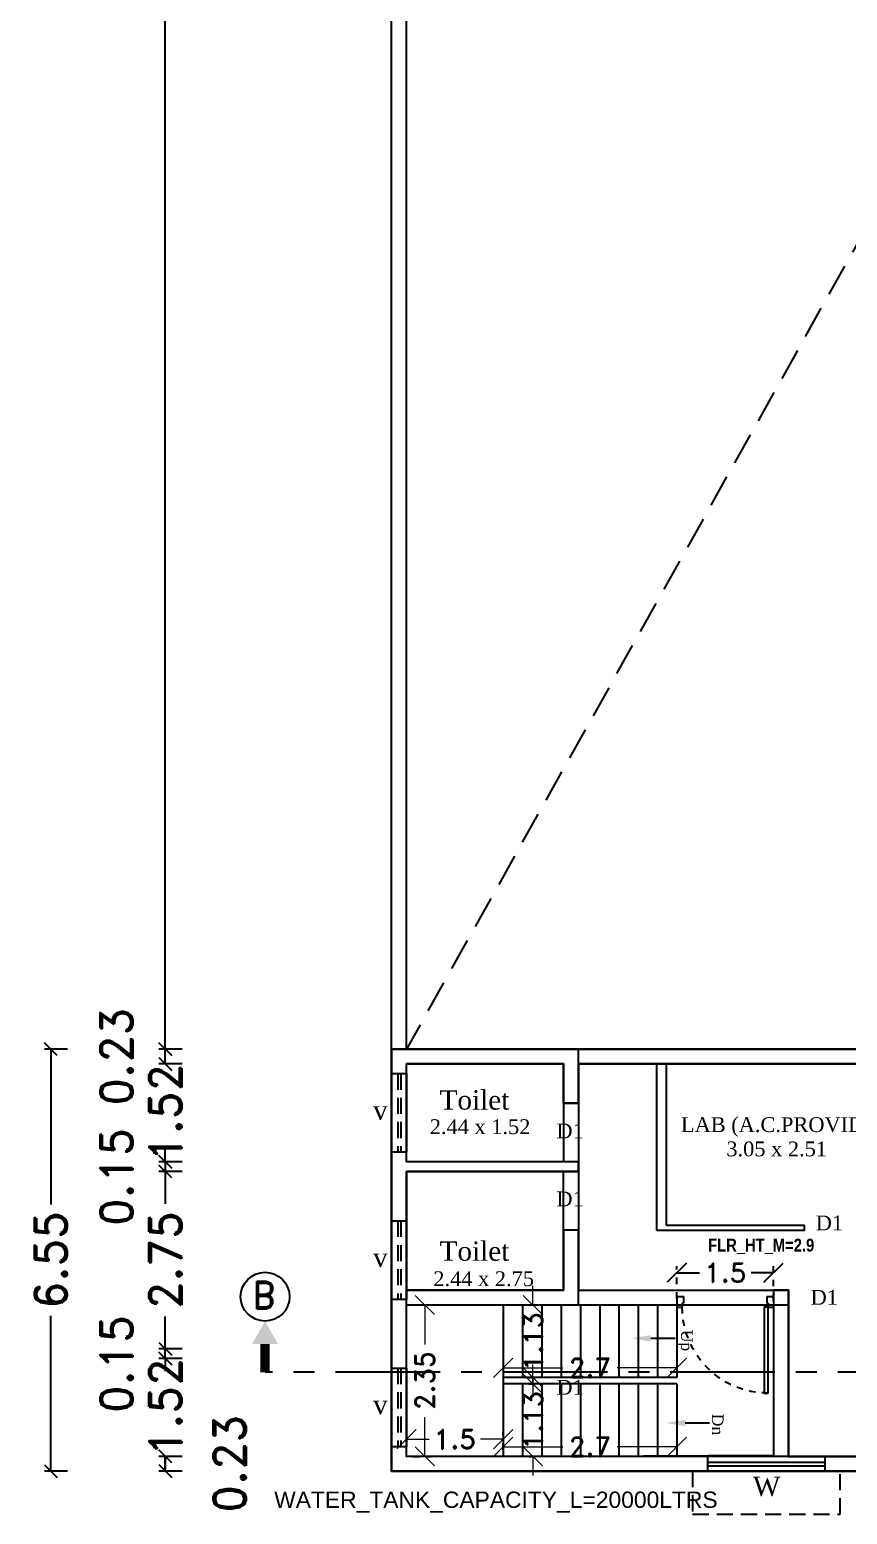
# Model space of a CAD drawing. Header units: metres. Extents: x 0 to 2856, y 0 to 1718.
# Drawn here: x 2766.53 to 2779.22, y 1604.21 to 1627.26 of the extents above; entities that cross this region are included whole.
import ezdxf

# ---------------------------------------------------------------- set-up
doc = ezdxf.new("R2010")
doc.units = ezdxf.units.M
doc.header["$MEASUREMENT"] = 0
for name, pattern in [('ANIRUDHAN - RESI- EXE -GRD FLR PLAN-06.09.2012 (r1)$0$HIDDEN', [0.375, 0.25, -0.125]), ('CENTER', [2, 1.25, -0.25, 0.25, -0.25]), ('DOT2', [0.125, 0, -0.125]), ('HIDDEN', [0.375, 0.25, -0.125])]:
    doc.linetypes.add(name, pattern=pattern)
for name, color, linetype in [('ANIRUDHAN - RESI- EXE -GRD FLR PLAN-06.09.2012 (r1)$0$DOOR', 8, 'Continuous'), ('BLK_1_FLR_2_BLT_UP_AREA', 45, 'Continuous'), ('BLK_1_FLR_2_CARPET_AREA', 10, 'Continuous'), ('BLK_1_FLR_2_EXIT_WIDTH_DOOR', 2, 'Continuous'), ('BLK_1_FLR_2_FIRESTAIR_1', 1, 'Continuous'), ('BLK_1_FLR_2_REGULAR_ROOM_1', 4, 'Continuous'), ('BLK_1_FLR_2_ROOF_AREA', 54, 'Continuous'), ('BLK_1_FLR_2_WATER_CLOSET', 223, 'Continuous'), ('BLK_1_LVL_2_BLDG_FOOT_PRINT', 1, 'Continuous'), ('cen', 1, 'Continuous'), ('dim', 12, 'Continuous'), ('DOOR', 8, 'Continuous'), ('hid', 174, 'HIDDEN'), ('text', 7, 'Continuous'), ('WATER_TANK_CALCULATION', 150, 'Continuous')]:
    doc.layers.add(name, color=color, linetype=linetype)
for name, color, linetype, lineweight in [('BLK_1_FLR_1_FIRESTAIR_1_FLIGHT_1', 7, 'Continuous', 0), ('BLK_1_FLR_2_FIRESTAIR_1_FLIGHT_1', 7, 'Continuous', 0), ('BLK_1_FLR_2_FIRESTAIR_1_FLIGHT_2', 7, 'Continuous', 0), ('BLK_1_FLR_2_FIRESTAIR_1_LANDING_1', 7, 'Continuous', 0)]:
    doc.layers.add(name, color=color, linetype=linetype, lineweight=lineweight)
doc.styles.add('a', font='ARIALNB.TTF')
doc.styles.add('ED', font='swiss.ttf')
doc.styles.add('rd', font='romand.shx')
doc.styles.add('Tahoma', font='times.ttf', dxfattribs={"height": 0.3})
doc.dimstyles.get("Standard").update_dxf_attribs({"dimtxt": 3, "dimasz": 3, "dimexe": 1, "dimexo": 1, "dimgap": 0.09, "dimtad": 0, "dimdec": 4, "dimzin": 2, "dimdsep": 46, "dimlunit": 4, "dimtxsty": 'rd', "dimblk": 'OBLIQUE', "dimcen": 0.09, "dimclrd": 12, "dimclre": 12, "dimclrt": 5, "dimadec": 0, "dimazin": 0, "dimtfac": 1, "dimtdec": 4, "dimtix": 1, "dimtmove": 2, "dimatfit": 3, "dimfxl": 0, "dimtolj": 1, "dimtzin": 0, "dimarcsym": 0})

# ---------------------------------------------------------------- blocks, each defined once
blk = doc.blocks.new('_Oblique')
at = {"color": 0, "linetype": 'ByBlock', "lineweight": -2}
blk.add_line((-0.5, -0.5), (0.5, 0.5), dxfattribs=at)
blk = doc.blocks.new('*D81')
at = {"layer": 'Defpoints', "color": 0}
for p in [(2768.631, 1611.43), (2768.991, 1611.43), (2768.991, 1611.201)]:
    blk.add_point(p, dxfattribs=at)
at = {"layer": 'dim', "color": 12, "lineweight": -2}
for p, q in [((2768.891, 1611.43), (2768.531, 1611.43)), ((2768.631, 1611.201), (2768.631, 1611.43)), ((2768.891, 1611.201), (2768.531, 1611.201))]:
    blk.add_line(p, q, dxfattribs=at)
at = {"layer": 'dim', "color": 12, "lineweight": -2, "xscale": 0.2, "yscale": 0.2, "zscale": 0.2}
for p, rotation in [((2768.631, 1611.43), 90), ((2768.631, 1611.201), 270)]:
    blk.add_blockref('_Oblique', p, dxfattribs=dict(at, rotation=rotation))
at = {"layer": 'dim', "color": 7, "insert": (2767.873, 1611.315), "char_height": 0.5, "attachment_point": 5, "rotation": 90, "style": 'rd'}
blk.add_mtext('\\A1;0.23', dxfattribs=at)
blk = doc.blocks.new('*D82')
at = {"layer": 'Defpoints', "color": 0}
for p in [(2768.991, 1611.201), (2768.631, 1609.681), (2768.991, 1609.681)]:
    blk.add_point(p, dxfattribs=at)
at = {"layer": 'dim', "color": 12, "lineweight": -2}
for p, q in [((2768.631, 1611.201), (2768.631, 1611.401)), ((2768.891, 1611.201), (2768.531, 1611.201)), ((2768.891, 1609.681), (2768.531, 1609.681)), ((2768.631, 1609.681), (2768.631, 1609.481))]:
    blk.add_line(p, q, dxfattribs=at)
at = {"layer": 'dim', "color": 12, "lineweight": -2, "xscale": 0.2, "yscale": 0.2, "zscale": 0.2}
for p, rotation in [((2768.631, 1611.201), 270), ((2768.631, 1609.681), 90)]:
    blk.add_blockref('_Oblique', p, dxfattribs=dict(at, rotation=rotation))
at = {"layer": 'dim', "color": 7, "insert": (2768.631, 1610.441), "char_height": 0.5, "attachment_point": 5, "rotation": 90, "style": 'rd'}
blk.add_mtext('\\A1;1.52', dxfattribs=at)
blk = doc.blocks.new('*D83')
at = {"layer": 'Defpoints', "color": 0}
for p in [(2768.631, 1605.108), (2768.991, 1605.108), (2768.991, 1604.879)]:
    blk.add_point(p, dxfattribs=at)
at = {"layer": 'dim', "color": 12, "lineweight": -2}
for p, q in [((2768.891, 1605.108), (2768.531, 1605.108)), ((2768.631, 1604.879), (2768.631, 1605.108)), ((2768.891, 1604.879), (2768.531, 1604.879))]:
    blk.add_line(p, q, dxfattribs=at)
at = {"layer": 'dim', "color": 12, "lineweight": -2, "xscale": 0.2, "yscale": 0.2, "zscale": 0.2}
for p, rotation in [((2768.631, 1605.108), 90), ((2768.631, 1604.879), 270)]:
    blk.add_blockref('_Oblique', p, dxfattribs=dict(at, rotation=rotation))
at = {"layer": 'dim', "color": 7, "insert": (2769.63, 1604.993), "char_height": 0.5, "attachment_point": 5, "rotation": 90, "style": 'rd'}
blk.add_mtext('\\A1;0.23', dxfattribs=at)
blk = doc.blocks.new('*D84')
at = {"layer": 'Defpoints', "color": 0}
for p in [(2768.631, 1609.681), (2768.991, 1609.681), (2768.991, 1609.531)]:
    blk.add_point(p, dxfattribs=at)
at = {"layer": 'dim', "color": 12, "lineweight": -2}
for p, q in [((2768.631, 1609.681), (2768.631, 1609.881)), ((2768.891, 1609.681), (2768.531, 1609.681)), ((2768.891, 1609.531), (2768.531, 1609.531)), ((2768.631, 1609.531), (2768.631, 1609.331))]:
    blk.add_line(p, q, dxfattribs=at)
at = {"layer": 'dim', "color": 12, "lineweight": -2, "xscale": 0.2, "yscale": 0.2, "zscale": 0.2}
for p, rotation in [((2768.631, 1609.681), 270), ((2768.631, 1609.531), 90)]:
    blk.add_blockref('_Oblique', p, dxfattribs=dict(at, rotation=rotation))
at = {"layer": 'dim', "color": 7, "insert": (2767.873, 1609.445), "char_height": 0.5, "attachment_point": 5, "rotation": 90, "style": 'rd'}
blk.add_mtext('\\A1;0.15', dxfattribs=at)
blk = doc.blocks.new('*D85')
at = {"layer": 'Defpoints', "color": 0}
for p in [(2768.991, 1609.531), (2768.631, 1606.778), (2768.991, 1606.778)]:
    blk.add_point(p, dxfattribs=at)
at = {"layer": 'dim', "color": 12, "lineweight": -2}
for p, q in [((2768.891, 1609.531), (2768.531, 1609.531)), ((2768.631, 1609.531), (2768.631, 1609.028)), ((2768.631, 1606.778), (2768.631, 1607.281)), ((2768.891, 1606.778), (2768.531, 1606.778))]:
    blk.add_line(p, q, dxfattribs=at)
at = {"layer": 'dim', "color": 12, "lineweight": -2, "xscale": 0.2, "yscale": 0.2, "zscale": 0.2}
for p, rotation in [((2768.631, 1609.531), 90), ((2768.631, 1606.778), 270)]:
    blk.add_blockref('_Oblique', p, dxfattribs=dict(at, rotation=rotation))
at = {"layer": 'dim', "color": 7, "insert": (2768.631, 1608.154), "char_height": 0.5, "attachment_point": 5, "rotation": 90, "style": 'rd'}
blk.add_mtext('\\A1;2.75', dxfattribs=at)
blk = doc.blocks.new('*D86')
at = {"layer": 'Defpoints', "color": 0}
for p in [(2768.991, 1606.628), (2768.631, 1605.108), (2768.991, 1605.108)]:
    blk.add_point(p, dxfattribs=at)
at = {"layer": 'dim', "color": 12, "lineweight": -2}
for p, q in [((2768.891, 1606.628), (2768.531, 1606.628)), ((2768.631, 1606.628), (2768.631, 1606.828)), ((2768.891, 1605.108), (2768.531, 1605.108)), ((2768.631, 1605.108), (2768.631, 1604.908))]:
    blk.add_line(p, q, dxfattribs=at)
at = {"layer": 'dim', "color": 12, "lineweight": -2, "xscale": 0.2, "yscale": 0.2, "zscale": 0.2}
for p, rotation in [((2768.631, 1606.628), 270), ((2768.631, 1605.108), 90)]:
    blk.add_blockref('_Oblique', p, dxfattribs=dict(at, rotation=rotation))
at = {"layer": 'dim', "color": 7, "insert": (2768.631, 1605.868), "char_height": 0.5, "attachment_point": 5, "rotation": 90, "style": 'rd'}
blk.add_mtext('\\A1;1.52', dxfattribs=at)
blk = doc.blocks.new('*D87')
at = {"layer": 'Defpoints', "color": 0}
for p in [(2768.631, 1606.778), (2768.991, 1606.778), (2768.991, 1606.628)]:
    blk.add_point(p, dxfattribs=at)
at = {"layer": 'dim', "color": 12, "lineweight": -2}
for p, q in [((2768.631, 1606.778), (2768.631, 1606.978)), ((2768.891, 1606.778), (2768.531, 1606.778)), ((2768.891, 1606.628), (2768.531, 1606.628)), ((2768.631, 1606.628), (2768.631, 1606.428))]:
    blk.add_line(p, q, dxfattribs=at)
at = {"layer": 'dim', "color": 12, "lineweight": -2, "xscale": 0.2, "yscale": 0.2, "zscale": 0.2}
for p, rotation in [((2768.631, 1606.778), 270), ((2768.631, 1606.628), 90)]:
    blk.add_blockref('_Oblique', p, dxfattribs=dict(at, rotation=rotation))
at = {"layer": 'dim', "color": 7, "insert": (2767.873, 1606.542), "char_height": 0.5, "attachment_point": 5, "rotation": 90, "style": 'rd'}
blk.add_mtext('\\A1;0.15', dxfattribs=at)
blk = doc.blocks.new('*D88')
at = {"layer": 'Defpoints', "color": 0}
for p in [(2767.213, 1611.431), (2766.853, 1604.878), (2767.213, 1604.878)]:
    blk.add_point(p, dxfattribs=at)
at = {"layer": 'dim', "color": 12, "lineweight": -2}
for p, q in [((2767.113, 1611.431), (2766.753, 1611.431)), ((2766.853, 1611.431), (2766.853, 1609.016)), ((2766.853, 1604.878), (2766.853, 1607.292)), ((2767.113, 1604.878), (2766.753, 1604.878))]:
    blk.add_line(p, q, dxfattribs=at)
at = {"layer": 'dim', "color": 12, "lineweight": -2, "xscale": 0.2, "yscale": 0.2, "zscale": 0.2}
for p, rotation in [((2766.853, 1611.431), 90), ((2766.853, 1604.878), 270)]:
    blk.add_blockref('_Oblique', p, dxfattribs=dict(at, rotation=rotation))
at = {"layer": 'dim', "color": 7, "insert": (2766.853, 1608.154), "char_height": 0.5, "attachment_point": 5, "rotation": 90, "style": 'rd'}
blk.add_mtext('\\A1;6.55', dxfattribs=at)
blk = doc.blocks.new('*D89')
at = {"layer": 'Defpoints', "color": 0}
for p in [(2768.991, 1655.236), (2768.631, 1611.431), (2768.991, 1611.431)]:
    blk.add_point(p, dxfattribs=at)
at = {"layer": 'dim', "color": 12, "lineweight": -2}
for p, q in [((2768.891, 1655.236), (2768.531, 1655.236)), ((2768.631, 1655.236), (2768.631, 1634.207)), ((2768.631, 1611.431), (2768.631, 1632.459)), ((2768.891, 1611.431), (2768.531, 1611.431))]:
    blk.add_line(p, q, dxfattribs=at)
at = {"layer": 'dim', "color": 12, "lineweight": -2, "xscale": 0.2, "yscale": 0.2, "zscale": 0.2}
for p, rotation in [((2768.631, 1655.236), 90), ((2768.631, 1611.431), 270)]:
    blk.add_blockref('_Oblique', p, dxfattribs=dict(at, rotation=rotation))
at = {"layer": 'dim', "color": 7, "insert": (2768.631, 1633.333), "char_height": 0.5, "attachment_point": 5, "rotation": 90, "style": 'rd'}
blk.add_mtext('\\A1;43.8', dxfattribs=at)
blk = doc.blocks.new('A$C11E83227')
at = {"layer": 'cen'}
blk.add_lwpolyline([(0, 1.22), (0.23, 1.22), (0.23, 0), (0, 0)], close=True, dxfattribs=at)
at = {"layer": 'hid', "linetype": 'HIDDEN'}
for p, q in [((0.096, 1.22), (0.096, 0)), ((0.142, 1.22), (0.142, 0))]:
    blk.add_line(p, q, dxfattribs=at)
blk = doc.blocks.new('A$C6815115D')
at = {"layer": 'cen'}
for p, q in [((0.23, 0.145), (2.06, 0.145)), ((0.23, 0.09), (2.06, 0.09))]:
    blk.add_line(p, q, dxfattribs=at)
blk.add_lwpolyline([(0.23, 0.23), (2.06, 0.23), (2.06, 0), (0.23, 0)], close=True, dxfattribs=at)
at = {"layer": 'hid', "linetype": 'HIDDEN'}
blk.add_lwpolyline([(0, 0.23), (0, 0.9), (2.29, 0.9), (2.29, 0.23)], dxfattribs=at)
blk = doc.blocks.new('ANIRUDHAN - RESI- EXE -GRD FLR PLAN-06.09.2012 (r1)$0$DR3')
at = {"layer": 'ANIRUDHAN - RESI- EXE -GRD FLR PLAN-06.09.2012 (r1)$0$DOOR', "color": 252}
for p, q in [((0, 0), (0, -2.46)), ((0, 0), (4, 0)), ((4, 0), (4, -1.96)), ((0, -2.46), (2.5, -2.46)), ((2.5, -1.96), (4, -1.96)), ((2.5, -1.96), (2.5, -2.46)), ((0, -33.5), (0, -36)), ((0, -33.5), (2.5, -33.5)), ((0, -36), (4, -36)), ((2.5, -33.5), (2.5, -34)), ((2.5, -34), (4, -34)), ((4, -34), (4, -36))]:
    blk.add_line(p, q, dxfattribs=at)
at = {"layer": 'ANIRUDHAN - RESI- EXE -GRD FLR PLAN-06.09.2012 (r1)$0$DOOR'}
blk.add_lwpolyline([(36.04, -34), (4, -34), (4, -32.5), (36.04, -32.5)], close=True, dxfattribs=at)
at = {"layer": 'ANIRUDHAN - RESI- EXE -GRD FLR PLAN-06.09.2012 (r1)$0$DOOR', "color": 233, "linetype": 'ANIRUDHAN - RESI- EXE -GRD FLR PLAN-06.09.2012 (r1)$0$HIDDEN', "ltscale": 3}
blk.add_arc((4, -34), 32.03, 0, 92.6867, dxfattribs=at)
blk = doc.blocks.new('*D234')
at = {"layer": 'BLK_1_FLR_2_EXIT_WIDTH_DOOR', "linetype": 'DOT2', "lineweight": -2}
for p, q in [((2776.576, 1607.558), (2776.576, 1608.06)), ((2778.076, 1607.524), (2778.076, 1608.06))]:
    blk.add_line(p, q, dxfattribs=at)
at = {"layer": 'BLK_1_FLR_2_EXIT_WIDTH_DOOR'}
for p, q in [((2776.576, 1607.96), (2776.926, 1607.96)), ((2778.076, 1607.96), (2777.726, 1607.96))]:
    blk.add_line(p, q, dxfattribs=at)
at = {"layer": 'Defpoints', "color": 0}
for p in [(2778.076, 1607.96), (2776.576, 1607.458), (2778.076, 1607.424)]:
    blk.add_point(p, dxfattribs=at)
at = {"layer": 'BLK_1_FLR_2_EXIT_WIDTH_DOOR', "xscale": 0.3, "yscale": 0.3, "zscale": 0.3, "rotation": 180}
blk.add_blockref('_Oblique', (2776.576, 1607.96), dxfattribs=at)
at = {"layer": 'BLK_1_FLR_2_EXIT_WIDTH_DOOR', "xscale": 0.3, "yscale": 0.3, "zscale": 0.3}
blk.add_blockref('_Oblique', (2778.076, 1607.96), dxfattribs=at)
at = {"layer": 'BLK_1_FLR_2_EXIT_WIDTH_DOOR', "insert": (2777.326, 1607.96), "char_height": 0.3, "attachment_point": 5, "style": 'rd'}
blk.add_mtext('\\A1;1.5', dxfattribs=at)
blk = doc.blocks.new('*D239')
at = {"layer": 'BLK_1_FLR_2_FIRESTAIR_1_LANDING_1', "color": 1, "linetype": 'DOT2', "lineweight": -2}
for p, q in [((2772.476, 1607.458), (2772.762, 1607.458)), ((2772.476, 1605.108), (2772.762, 1605.108))]:
    blk.add_line(p, q, dxfattribs=at)
at = {"layer": 'BLK_1_FLR_2_FIRESTAIR_1_LANDING_1', "color": 1}
for p, q in [((2772.662, 1607.458), (2772.662, 1606.847)), ((2772.662, 1605.108), (2772.662, 1605.718))]:
    blk.add_line(p, q, dxfattribs=at)
at = {"layer": 'Defpoints', "color": 0}
for p in [(2772.376, 1607.458), (2772.662, 1607.458), (2772.376, 1605.108)]:
    blk.add_point(p, dxfattribs=at)
at = {"layer": 'BLK_1_FLR_2_FIRESTAIR_1_LANDING_1', "color": 1, "xscale": 0.3, "yscale": 0.3, "zscale": 0.3}
for p, rotation in [((2772.662, 1607.458), 90), ((2772.662, 1605.108), 270)]:
    blk.add_blockref('_Oblique', p, dxfattribs=dict(at, rotation=rotation))
at = {"layer": 'BLK_1_FLR_2_FIRESTAIR_1_LANDING_1', "color": 1, "insert": (2772.662, 1606.283), "char_height": 0.3, "attachment_point": 5, "rotation": 90, "style": 'rd'}
blk.add_mtext('\\A1;2.35', dxfattribs=at)
blk = doc.blocks.new('*D128')
at = {"layer": 'BLK_1_FLR_2_FIRESTAIR_1_FLIGHT_2', "color": 1}
for p, q in [((2773.876, 1605.258), (2774.805, 1605.258)), ((2776.576, 1605.258), (2775.647, 1605.258))]:
    blk.add_line(p, q, dxfattribs=at)
at = {"layer": 'Defpoints', "color": 0}
for p in [(2773.876, 1605.258), (2776.576, 1605.258), (2776.576, 1605.258)]:
    blk.add_point(p, dxfattribs=at)
at = {"layer": 'BLK_1_FLR_2_FIRESTAIR_1_FLIGHT_2', "color": 1, "xscale": 0.3, "yscale": 0.3, "zscale": 0.3, "rotation": 180}
blk.add_blockref('_Oblique', (2773.876, 1605.258), dxfattribs=at)
at = {"layer": 'BLK_1_FLR_2_FIRESTAIR_1_FLIGHT_2', "color": 1, "xscale": 0.3, "yscale": 0.3, "zscale": 0.3}
blk.add_blockref('_Oblique', (2776.576, 1605.258), dxfattribs=at)
at = {"layer": 'BLK_1_FLR_2_FIRESTAIR_1_FLIGHT_2', "color": 1, "insert": (2775.226, 1605.258), "char_height": 0.3, "attachment_point": 5, "style": 'rd'}
blk.add_mtext('\\A1;2.7', dxfattribs=at)
blk = doc.blocks.new('*D240')
at = {"layer": 'BLK_1_FLR_2_FIRESTAIR_1_FLIGHT_2', "color": 2}
for p, q in [((2774.337, 1606.233), (2774.337, 1606.533)), ((2774.337, 1605.108), (2774.337, 1604.808))]:
    blk.add_line(p, q, dxfattribs=at)
at = {"layer": 'BLK_1_FLR_2_FIRESTAIR_1_FLIGHT_2', "linetype": 'DOT2', "lineweight": -2}
for p, q in [((2774.276, 1606.233), (2774.437, 1606.233)), ((2774.276, 1605.108), (2774.437, 1605.108))]:
    blk.add_line(p, q, dxfattribs=at)
at = {"layer": 'Defpoints', "color": 0}
for p in [(2774.176, 1606.233), (2774.176, 1605.108), (2774.337, 1605.108)]:
    blk.add_point(p, dxfattribs=at)
at = {"layer": 'BLK_1_FLR_2_FIRESTAIR_1_FLIGHT_2', "color": 2, "xscale": 0.3, "yscale": 0.3, "zscale": 0.3}
for p, rotation in [((2774.337, 1606.233), 270), ((2774.337, 1605.108), 90)]:
    blk.add_blockref('_Oblique', p, dxfattribs=dict(at, rotation=rotation))
at = {"layer": 'BLK_1_FLR_2_FIRESTAIR_1_FLIGHT_2', "color": 2, "insert": (2774.337, 1605.67), "char_height": 0.3, "attachment_point": 5, "rotation": 90, "style": 'rd'}
blk.add_mtext('\\A1;1.13', dxfattribs=at)
blk = doc.blocks.new('*D129')
at = {"layer": 'BLK_1_FLR_2_FIRESTAIR_1_FLIGHT_1', "color": 2}
for p, q in [((2774.337, 1607.458), (2774.337, 1607.758)), ((2774.337, 1606.333), (2774.337, 1606.033))]:
    blk.add_line(p, q, dxfattribs=at)
at = {"layer": 'BLK_1_FLR_2_FIRESTAIR_1_FLIGHT_1', "linetype": 'DOT2', "lineweight": -2}
for p, q in [((2774.276, 1607.458), (2774.437, 1607.458)), ((2774.276, 1606.333), (2774.437, 1606.333))]:
    blk.add_line(p, q, dxfattribs=at)
at = {"layer": 'Defpoints', "color": 0}
for p in [(2774.176, 1607.458), (2774.176, 1606.333), (2774.337, 1606.333)]:
    blk.add_point(p, dxfattribs=at)
at = {"layer": 'BLK_1_FLR_2_FIRESTAIR_1_FLIGHT_1', "color": 2, "xscale": 0.3, "yscale": 0.3, "zscale": 0.3}
for p, rotation in [((2774.337, 1607.458), 270), ((2774.337, 1606.333), 90)]:
    blk.add_blockref('_Oblique', p, dxfattribs=dict(at, rotation=rotation))
at = {"layer": 'BLK_1_FLR_2_FIRESTAIR_1_FLIGHT_1', "color": 2, "insert": (2774.337, 1606.895), "char_height": 0.3, "attachment_point": 5, "rotation": 90, "style": 'rd'}
blk.add_mtext('\\A1;1.13', dxfattribs=at)
blk = doc.blocks.new('*D130')
at = {"layer": 'BLK_1_FLR_2_FIRESTAIR_1_FLIGHT_1', "color": 1}
for p, q in [((2773.876, 1606.483), (2774.805, 1606.483)), ((2776.576, 1606.483), (2775.647, 1606.483))]:
    blk.add_line(p, q, dxfattribs=at)
at = {"layer": 'Defpoints', "color": 0}
for p in [(2773.876, 1606.483), (2776.576, 1606.483), (2776.576, 1606.483)]:
    blk.add_point(p, dxfattribs=at)
at = {"layer": 'BLK_1_FLR_2_FIRESTAIR_1_FLIGHT_1', "color": 1, "xscale": 0.3, "yscale": 0.3, "zscale": 0.3, "rotation": 180}
blk.add_blockref('_Oblique', (2773.876, 1606.483), dxfattribs=at)
at = {"layer": 'BLK_1_FLR_2_FIRESTAIR_1_FLIGHT_1', "color": 1, "xscale": 0.3, "yscale": 0.3, "zscale": 0.3}
blk.add_blockref('_Oblique', (2776.576, 1606.483), dxfattribs=at)
at = {"layer": 'BLK_1_FLR_2_FIRESTAIR_1_FLIGHT_1', "color": 1, "insert": (2775.226, 1606.483), "char_height": 0.3, "attachment_point": 5, "style": 'rd'}
blk.add_mtext('\\A1;2.7', dxfattribs=at)
blk = doc.blocks.new('*D247')
at = {"layer": 'BLK_1_FLR_2_FIRESTAIR_1_LANDING_1', "color": 2, "linetype": 'DOT2', "lineweight": -2}
for p, q in [((2772.376, 1605.208), (2772.376, 1605.476)), ((2773.876, 1605.208), (2773.876, 1605.476))]:
    blk.add_line(p, q, dxfattribs=at)
at = {"layer": 'BLK_1_FLR_2_FIRESTAIR_1_LANDING_1', "color": 2}
for p, q in [((2772.376, 1605.376), (2772.726, 1605.376)), ((2773.876, 1605.376), (2773.526, 1605.376))]:
    blk.add_line(p, q, dxfattribs=at)
at = {"layer": 'Defpoints', "color": 0}
for p in [(2773.876, 1605.376), (2772.376, 1605.108), (2773.876, 1605.108)]:
    blk.add_point(p, dxfattribs=at)
at = {"layer": 'BLK_1_FLR_2_FIRESTAIR_1_LANDING_1', "color": 2, "xscale": 0.3, "yscale": 0.3, "zscale": 0.3, "rotation": 180}
blk.add_blockref('_Oblique', (2772.376, 1605.376), dxfattribs=at)
at = {"layer": 'BLK_1_FLR_2_FIRESTAIR_1_LANDING_1', "color": 2, "xscale": 0.3, "yscale": 0.3, "zscale": 0.3}
blk.add_blockref('_Oblique', (2773.876, 1605.376), dxfattribs=at)
at = {"layer": 'BLK_1_FLR_2_FIRESTAIR_1_LANDING_1', "color": 2, "insert": (2773.126, 1605.376), "char_height": 0.3, "attachment_point": 5, "style": 'rd'}
blk.add_mtext('\\A1;1.5', dxfattribs=at)

msp = doc.modelspace()

# ---------------------------------------------------------------- linework, layer by layer
for p, q in [((2772.376, 1611.431), (2772.376, 1655.006)), ((2772.146, 1604.878), (2772.146, 1648.236)), ((2796.987, 1611.431), (2772.146, 1611.431)), ((2775.046, 1611.201), (2775.046, 1611.431)), ((2772.376, 1609.681), (2772.376, 1611.201)), ((2774.816, 1611.201), (2772.376, 1611.201)), ((2774.816, 1610.591), (2774.816, 1611.201)), ((2775.046, 1610.591), (2775.046, 1611.201)), ((2776.266, 1611.201), (2775.046, 1611.201)), ((2776.266, 1608.615), (2776.266, 1611.201)), ((2776.416, 1608.691), (2776.416, 1611.201)), ((2779.351, 1611.201), (2776.416, 1611.201)), ((2775.046, 1610.591), (2774.816, 1610.591)), ((2775.046, 1609.681), (2772.376, 1609.681)), ((2775.046, 1609.531), (2775.046, 1609.681)), ((2772.376, 1606.778), (2772.376, 1609.531)), ((2775.046, 1609.531), (2772.376, 1609.531)), ((2775.046, 1608.621), (2774.816, 1608.621)), ((2778.556, 1608.615), (2776.266, 1608.615)), ((2778.556, 1608.691), (2776.416, 1608.691)), ((2778.556, 1608.615), (2778.556, 1608.691)), ((2773.876, 1607.458), (2773.876, 1605.108)), ((2774.176, 1607.458), (2774.176, 1606.333)), ((2774.476, 1607.458), (2774.476, 1606.333)), ((2774.776, 1607.458), (2774.776, 1606.333)), ((2775.046, 1607.458), (2778.308, 1607.458)), ((2775.076, 1607.458), (2775.076, 1606.333)), ((2775.376, 1607.458), (2775.376, 1606.333)), ((2775.376, 1607.458), (2775.376, 1606.333)), ((2775.676, 1607.458), (2775.676, 1606.333)), ((2775.976, 1607.458), (2775.976, 1606.333)), ((2776.276, 1607.458), (2776.276, 1606.333)), ((2776.576, 1607.458), (2776.576, 1606.333)), ((2778.076, 1607.458), (2778.076, 1605.108)), ((2778.308, 1607.458), (2778.308, 1605.108)), ((2772.376, 1605.108), (2772.376, 1606.628)), ((2772.376, 1605.108), (2772.376, 1606.628)), ((2776.576, 1606.333), (2773.876, 1606.333)), ((2776.576, 1606.233), (2773.876, 1606.233)), ((2774.176, 1606.233), (2774.176, 1605.108)), ((2774.476, 1606.233), (2774.476, 1605.108)), ((2774.776, 1606.233), (2774.776, 1605.108)), ((2775.076, 1606.233), (2775.076, 1605.108)), ((2775.376, 1606.233), (2775.376, 1605.108)), ((2775.376, 1606.233), (2775.376, 1605.108)), ((2775.676, 1606.233), (2775.676, 1605.108)), ((2775.976, 1606.233), (2775.976, 1605.108)), ((2776.276, 1606.233), (2776.276, 1605.108)), ((2776.576, 1606.233), (2776.576, 1605.108)), ((2774.816, 1605.108), (2772.376, 1605.108)), ((2774.816, 1605.108), (2772.376, 1605.108)), ((2776.266, 1605.108), (2775.046, 1605.108)), ((2776.266, 1605.108), (2775.046, 1605.108)), ((2796.987, 1604.878), (2772.146, 1604.878))]:
    msp.add_line(p, q)
at = {"color": 1}
for p, q in [((2776.17, 1606.941), (2776.547, 1606.941)), ((2776.706, 1605.626), (2777.084, 1605.626))]:
    msp.add_line(p, q, dxfattribs=at)
at = {"linetype": 'CENTER', "ltscale": 1.3}
msp.add_line((2798.898, 1606.413), (2770.18, 1606.413), dxfattribs=at)
at = {"color": 12, "const_width": 0.143}
msp.add_lwpolyline([(2770.18, 1606.85), (2770.18, 1606.413)], dxfattribs=at)
msp.add_circle((2770.18, 1607.587), 0.38)
at = {"color": 12}
msp.add_solid([(2769.978, 1606.85), (2770.382, 1606.85), (2770.18, 1607.206)], dxfattribs=at)
at = {"color": 1}
for points in [[(2776.17, 1606.891), (2776.17, 1606.991), (2775.87, 1606.941)], [(2776.706, 1605.576), (2776.706, 1605.676), (2776.406, 1605.626)]]:
    msp.add_solid(points, dxfattribs=at)
at = {"layer": 'BLK_1_FLR_1_FIRESTAIR_1_FLIGHT_1', "linetype": 'Continuous'}
msp.add_line((2778.151, 1607.458), (2778.308, 1607.458), dxfattribs=at)
at = {"layer": 'BLK_1_FLR_2_BLT_UP_AREA', "color": 45}
msp.add_lwpolyline([(2796.987, 1611.431), (2796.987, 1604.878), (2772.146, 1604.878), (2772.146, 1611.431)], close=True, dxfattribs=at)
at = {"layer": 'BLK_1_FLR_2_CARPET_AREA', "color": 1}
msp.add_lwpolyline([(2791.351, 1605.108), (2778.308, 1605.108), (2778.308, 1607.688), (2778.076, 1607.688), (2778.076, 1607.688), (2778.076, 1605.123), (2775.046, 1605.108), (2775.046, 1605.108), (2774.816, 1605.108), (2774.816, 1605.108), (2772.376, 1605.108), (2772.376, 1607.458), (2775.046, 1607.458), (2775.046, 1608.621), (2774.816, 1608.621), (2774.816, 1607.688), (2772.376, 1607.688), (2772.376, 1609.531), (2775.046, 1609.531), (2775.046, 1609.681), (2772.376, 1609.681), (2772.376, 1611.201), (2774.816, 1611.201), (2774.816, 1610.591), (2775.046, 1610.591), (2775.046, 1611.201), (2791.351, 1611.201)], dxfattribs=at)
at = {"layer": 'BLK_1_FLR_2_FIRESTAIR_1'}
msp.add_lwpolyline([(2772.376, 1607.458), (2778.076, 1607.458), (2778.076, 1605.108), (2772.376, 1605.108)], close=True, dxfattribs=at)
at = {"layer": 'BLK_1_FLR_2_FIRESTAIR_1_FLIGHT_1', "color": 7}
for p, q in [((2774.176, 1607.458), (2774.176, 1606.333)), ((2774.476, 1607.458), (2774.476, 1606.333)), ((2774.776, 1607.458), (2774.776, 1606.333)), ((2775.076, 1607.458), (2775.076, 1606.333)), ((2775.376, 1607.458), (2775.376, 1606.333)), ((2775.676, 1607.458), (2775.676, 1606.333)), ((2775.976, 1607.458), (2775.976, 1606.333)), ((2776.276, 1607.458), (2776.276, 1606.333))]:
    msp.add_line(p, q, dxfattribs=at)
msp.add_lwpolyline([(2776.576, 1606.333), (2773.876, 1606.333), (2773.876, 1607.458), (2776.576, 1607.458)], close=True, dxfattribs=at)
at = {"layer": 'BLK_1_FLR_2_FIRESTAIR_1_FLIGHT_2', "color": 7}
for p, q in [((2774.176, 1606.233), (2774.176, 1605.108)), ((2774.476, 1606.233), (2774.476, 1605.108)), ((2774.776, 1606.233), (2774.776, 1605.108)), ((2775.076, 1606.233), (2775.076, 1605.108)), ((2775.376, 1606.233), (2775.376, 1605.108)), ((2775.676, 1606.233), (2775.676, 1605.108)), ((2775.976, 1606.233), (2775.976, 1605.108)), ((2776.276, 1606.233), (2776.276, 1605.108))]:
    msp.add_line(p, q, dxfattribs=at)
msp.add_lwpolyline([(2776.576, 1606.233), (2773.876, 1606.233), (2773.876, 1605.108), (2776.576, 1605.108)], close=True, dxfattribs=at)
at = {"layer": 'BLK_1_FLR_2_FIRESTAIR_1_LANDING_1'}
msp.add_lwpolyline([(2773.876, 1605.108), (2772.376, 1605.108), (2772.376, 1607.458), (2773.876, 1607.458)], close=True, dxfattribs=at)
at = {"layer": 'BLK_1_FLR_2_REGULAR_ROOM_1', "color": 4}
msp.add_lwpolyline([(2775.046, 1611.201), (2775.046, 1607.688), (2778.308, 1607.688), (2778.308, 1605.108), (2791.351, 1605.108), (2791.351, 1611.201), (2775.046, 1611.201)], close=True, dxfattribs=at)
at = {"layer": 'BLK_1_FLR_2_ROOF_AREA'}
msp.add_lwpolyline([(2772.146, 1611.431), (2772.146, 1604.878), (2796.987, 1604.878), (2796.987, 1611.431)], close=True, dxfattribs=at)
at = {"layer": 'BLK_1_FLR_2_WATER_CLOSET', "color": 2}
msp.add_lwpolyline([(2774.816, 1611.201), (2774.816, 1609.681), (2772.376, 1609.681), (2772.376, 1611.201)], close=True, dxfattribs=at)
at = {"layer": 'BLK_1_FLR_2_WATER_CLOSET', "color": 1}
msp.add_lwpolyline([(2772.376, 1609.531), (2772.376, 1607.688), (2774.816, 1607.688), (2774.816, 1609.531)], close=True, dxfattribs=at)
at = {"layer": 'BLK_1_LVL_2_BLDG_FOOT_PRINT'}
msp.add_lwpolyline([(2796.987, 1611.431), (2796.987, 1604.878), (2772.146, 1604.878), (2772.146, 1611.431)], close=True, dxfattribs=at)
at = {"layer": 'hid', "linetype": 'HIDDEN', "lineweight": -2, "ltscale": 2}
msp.add_line((2796.757, 1655.006), (2772.376, 1611.431), dxfattribs=at)

# ---------------------------------------------------------------- block references
for p in [(2772.146, 1609.831), (2772.146, 1607.544), (2772.146, 1605.258), (2772.146, 1605.258)]:
    msp.add_blockref('A$C11E83227', p)
at = {"xscale": -1, "rotation": 180}
msp.add_blockref('A$C6815115D', (2776.82, 1605.108), dxfattribs=at)
at = {"layer": 'DOOR', "xscale": -0.0416666666666754, "yscale": 0.0416666666666754, "zscale": 0.0416666666666754, "rotation": 90}
msp.add_blockref('ANIRUDHAN - RESI- EXE -GRD FLR PLAN-06.09.2012 (r1)$0$DR3', (2776.576, 1607.591), dxfattribs=at)

# ---------------------------------------------------------------- texts
at = {"style": 'Tahoma'}
for s, height, p in [('Toilet', 0.3, (2772.891, 1610.492)), ('v', 0.3, (2771.857, 1610.334)), ('v', 0.3, (2771.857, 1610.334)), ('2.44 x 1.52', 0.23, (2772.737, 1610.112)), ('LAB (A.C.PROVIDED)', 0.23, (2776.638, 1610.144)), ('D1', 0.23, (2774.704, 1610.046)), ('3.05 x 2.51', 0.23, (2777.343, 1609.767)), ('D1', 0.23, (2774.704, 1608.991)), ('D1', 0.23, (2778.731, 1608.617)), ('Toilet', 0.3, (2772.891, 1608.145)), ('v', 0.3, (2771.857, 1608.047)), ('v', 0.3, (2771.857, 1608.047)), ('2.44 x 2.75', 0.23, (2772.793, 1607.751)), ('D1', 0.23, (2778.652, 1607.462)), ('D1', 0.23, (2774.704, 1606.065)), ('v', 0.3, (2771.857, 1605.761)), ('v', 0.3, (2771.857, 1605.761)), ('v', 0.3, (2771.857, 1605.761)), ('v', 0.3, (2771.857, 1605.761)), ('W', 0.3, (2777.755, 1604.493))]:
    msp.add_text(s, height=height, dxfattribs=at).set_placement(p)
for s, p in [('Up', (2776.639, 1607.073)), ('Dn', (2777.12, 1605.769))]:
    msp.add_text(s, height=0.18, rotation=270, dxfattribs=at).set_placement(p)
at = {"layer": 'BLK_1_FLR_2_FIRESTAIR_1', "ltscale": 400, "insert": (2777.884, 1608.488), "char_height": 0.2, "width": 2.4, "attachment_point": 2, "style": 'a'}
msp.add_mtext('FLR_HT_M=2.9', dxfattribs=at)
at = {"layer": 'text', "style": 'rd'}
msp.add_text('B', height=0.428, dxfattribs=at).set_placement((2769.978, 1607.397))
at = {"layer": 'WATER_TANK_CALCULATION', "linetype": 'ByBlock', "insert": (2770.322, 1604.561), "char_height": 0.25379, "attachment_point": 1, "style": 'ED'}
msp.add_mtext_dynamic_manual_height_columns('WATER_TANK_CAPACITY_L=20000LTRS', width=6.8667, gutter_width=1.269, heights=[0], dxfattribs=at)

# ---------------------------------------------------------------- dimensions: what is measured, and where the dimension line sits
at = {"layer": 'BLK_1_FLR_2_EXIT_WIDTH_DOOR'}
dim = msp.add_linear_dim(base=(2778.076, 1607.96), p1=(2776.576, 1607.458), p2=(2778.076, 1607.424), dimstyle='Standard', override={"dimscale": 0.1, "dimgap": 1, "dimdec": 2, "dimzin": 8, "dimlunit": 2, "dimpost": '\\X', "dimclrd": 256, "dimclre": 256, "dimclrt": 256, "dimtdec": 2, "dimtofl": 0, "dimfxl": 0, "dimtfillclr": 256, "dimlwd": 65535, "dimarcsym": 2}, dxfattribs=at)
dim.commit()
dim.dimension.update_dxf_attribs({"geometry": '*D234', "text_midpoint": (2777.326, 1607.96)})
at = {"layer": 'BLK_1_FLR_2_FIRESTAIR_1_FLIGHT_1', "color": 2}
dim = msp.add_aligned_dim(p1=(2774.175965048, 1607.457753314), p2=(2774.175965048, 1606.332753314), distance=0.161422428, dimstyle='Standard', override={"dimscale": 0.1, "dimgap": 1, "dimdec": 2, "dimzin": 8, "dimlunit": 2, "dimpost": '\\X', "dimclrd": 2, "dimclre": 256, "dimclrt": 2, "dimtdec": 2, "dimtofl": 0, "dimfxl": 0, "dimtfillclr": 256, "dimlwd": 65535, "dimarcsym": 2}, dxfattribs=at)
dim.commit()
dim.dimension.update_dxf_attribs({"geometry": '*D129', "text_midpoint": (2774.337387475, 1606.895253314)})
at = {"layer": 'BLK_1_FLR_2_FIRESTAIR_1_FLIGHT_1', "color": 1}
dim = msp.add_linear_dim(base=(2776.576, 1606.483), p1=(2773.876, 1606.483), p2=(2776.576, 1606.483), dimstyle='Standard', override={"dimscale": 0.1, "dimgap": 1, "dimdec": 2, "dimzin": 8, "dimlunit": 2, "dimpost": '\\X', "dimclrd": 1, "dimclre": 256, "dimclrt": 1, "dimtdec": 2, "dimtofl": 0, "dimfxl": 0, "dimtfillclr": 256, "dimlwd": 65535, "dimarcsym": 2}, dxfattribs=at)
dim.commit()
dim.dimension.update_dxf_attribs({"geometry": '*D130', "text_midpoint": (2775.226, 1606.483)})
at = {"layer": 'BLK_1_FLR_2_FIRESTAIR_1_FLIGHT_2', "color": 2}
dim = msp.add_aligned_dim(p1=(2774.175965048, 1606.232753314), p2=(2774.175965048, 1605.107753314), distance=0.161422428, dimstyle='Standard', override={"dimscale": 0.1, "dimgap": 1, "dimdec": 2, "dimzin": 8, "dimlunit": 2, "dimpost": '\\X', "dimclrd": 2, "dimclre": 256, "dimclrt": 2, "dimtdec": 2, "dimtofl": 0, "dimfxl": 0, "dimtfillclr": 256, "dimlwd": 65535, "dimarcsym": 2}, dxfattribs=at)
dim.commit()
dim.dimension.update_dxf_attribs({"geometry": '*D240', "text_midpoint": (2774.337387475, 1605.670253314)})
at = {"layer": 'BLK_1_FLR_2_FIRESTAIR_1_FLIGHT_2', "color": 1}
dim = msp.add_linear_dim(base=(2776.576, 1605.258), p1=(2773.876, 1605.258), p2=(2776.576, 1605.258), dimstyle='Standard', override={"dimscale": 0.1, "dimgap": 1, "dimdec": 2, "dimzin": 8, "dimlunit": 2, "dimpost": '\\X', "dimclrd": 1, "dimclre": 256, "dimclrt": 1, "dimtdec": 2, "dimtofl": 0, "dimfxl": 0, "dimtfillclr": 256, "dimlwd": 65535, "dimarcsym": 2}, dxfattribs=at)
dim.commit()
dim.dimension.update_dxf_attribs({"geometry": '*D128', "text_midpoint": (2775.226, 1605.258)})
at = {"layer": 'BLK_1_FLR_2_FIRESTAIR_1_LANDING_1', "color": 1}
dim = msp.add_linear_dim(base=(2772.662, 1607.458), p1=(2772.376, 1605.108), p2=(2772.376, 1607.458), angle=90, dimstyle='Standard', override={"dimscale": 0.1, "dimgap": 1, "dimdec": 2, "dimzin": 8, "dimlunit": 2, "dimpost": '\\X', "dimclrd": 1, "dimclre": 1, "dimclrt": 1, "dimtdec": 2, "dimtofl": 0, "dimfxl": 0, "dimtfillclr": 256, "dimlwd": 65535, "dimarcsym": 2}, dxfattribs=at)
dim.commit()
dim.dimension.update_dxf_attribs({"geometry": '*D239', "text_midpoint": (2772.662, 1606.283)})
at = {"layer": 'BLK_1_FLR_2_FIRESTAIR_1_LANDING_1', "color": 2}
dim = msp.add_linear_dim(base=(2773.876, 1605.376), p1=(2772.376, 1605.108), p2=(2773.876, 1605.108), dimstyle='Standard', override={"dimscale": 0.1, "dimgap": 1, "dimdec": 2, "dimzin": 8, "dimlunit": 2, "dimpost": '\\X', "dimclrd": 2, "dimclre": 2, "dimclrt": 2, "dimtdec": 2, "dimtofl": 0, "dimfxl": 0, "dimtfillclr": 256, "dimlwd": 65535, "dimarcsym": 2}, dxfattribs=at)
dim.commit()
dim.dimension.update_dxf_attribs({"geometry": '*D247', "text_midpoint": (2773.126, 1605.376)})
at = {"layer": 'dim'}
for base, p1, p2, picture, middle in [((2768.6311, 1611.431), (2768.9905, 1655.2356), (2768.9905, 1611.431), '*D89', (2768.6311, 1633.3333)), ((2766.853, 1604.878), (2767.213, 1611.431), (2767.213, 1604.878), '*D88', (2766.853, 1608.154)), ((2768.631, 1609.681), (2768.991, 1611.201), (2768.991, 1609.681), '*D82', (2768.631, 1610.441)), ((2768.631, 1606.778), (2768.991, 1609.531), (2768.991, 1606.778), '*D85', (2768.631, 1608.154)), ((2768.631, 1605.108), (2768.991, 1606.628), (2768.991, 1605.108), '*D86', (2768.631, 1605.868))]:
    dim = msp.add_linear_dim(base=base, p1=p1, p2=p2, angle=90, dimstyle='Standard', override={"dimscale": 0.1, "dimtxt": 5, "dimasz": 2, "dimgap": 1, "dimdec": 2, "dimzin": 8, "dimlunit": 2, "dimpost": '\\X', "dimclrt": 7, "dimtdec": 2, "dimtofl": 0, "dimfxl": 0.18, "dimarcsym": 1}, dxfattribs=at)
    dim.commit()
    dim.dimension.update_dxf_attribs({"geometry": picture, "text_midpoint": middle})
for base, p1, p2, picture, middle in [((2768.631, 1611.43), (2768.991, 1611.201), (2768.991, 1611.43), '*D81', (2767.873, 1611.315)), ((2768.631, 1609.681), (2768.991, 1609.531), (2768.991, 1609.681), '*D84', (2767.873, 1609.445)), ((2768.631, 1606.778), (2768.991, 1606.628), (2768.991, 1606.778), '*D87', (2767.873, 1606.542)), ((2768.631, 1605.108), (2768.991, 1604.879), (2768.991, 1605.108), '*D83', (2769.63, 1604.993))]:
    dim = msp.add_linear_dim(base=base, p1=p1, p2=p2, angle=270, dimstyle='Standard', override={"dimscale": 0.1, "dimtxt": 5, "dimasz": 2, "dimgap": 1, "dimdec": 2, "dimzin": 8, "dimlunit": 2, "dimpost": '\\X', "dimclrt": 7, "dimtdec": 2, "dimtofl": 0, "dimfxl": 0.18, "dimarcsym": 1}, dxfattribs=at)
    dim.commit()
    dim.dimension.update_dxf_attribs({"geometry": picture, "text_midpoint": middle, "dimtype": 160})

doc.saveas('drawing.dxf')
